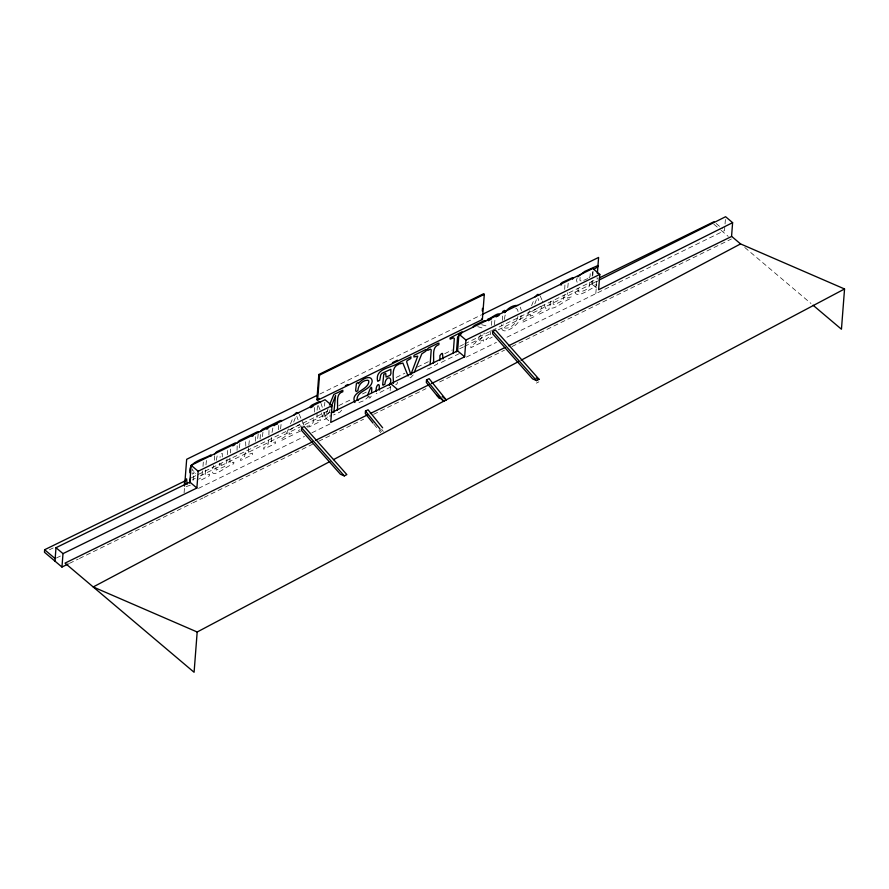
<?xml version="1.0" encoding="UTF-8"?>
<svg xmlns="http://www.w3.org/2000/svg" width="889" height="889" viewBox="0 0 889 889"><rect width="100%" height="100%" fill="white"/><g stroke="black" fill="none" stroke-linecap="round" stroke-linejoin="round"><path stroke-width="0.67" stroke-dasharray="4.45 3.33" d="M550.58 301.36C546.446 317.651 564.759 299.404 571.082 298.56L571.305 296.882L567.393 298.126L567.36 292.725M214.56 455.779L214.338 461.402M281.068 424.475L280.58 429.031M203.303 462.036L202.981 466.703M491.095 330.264L490.061 336.198L485.85 339.531L487.361 339.865L492.284 337.075M491.795 320.918L491.428 326.007M248.62 447.8L248.587 454.39L252.498 453.146L252.265 454.801L240.575 460.535L240.63 459.002L244.631 456.335L245.431 451.612M271.645 437.421L271.667 443.078L275.59 441.833L275.357 443.489L263.655 449.212L263.711 447.689L267.1 445.756L268.111 444.1L268.811 436.232M314.384 412.04L314.639 406.962M316.973 413.018L317.029 420.797L320.596 419.786L320.484 421.386L309.05 426.964L309.083 425.387L313.106 422.753L314.006 416.941M245.82 446.2L245.564 439.988M268.911 434.888L269.045 429.109M184.09 492.85L184.501 487.483M193.024 480.449L193.569 475.837L195.802 473.237M202.659 470.914L201.481 477.582L198.558 479.238M205.581 470.014L205.615 475.426L209.526 474.17L209.293 475.848L198.792 481.271M205.981 464.903L206.47 459.969M227.039 458.991L226.362 464.891L224.006 466.803L216.183 470.103L215.627 464.591M227.695 450.479L227.251 454.735M229.973 458.068L230.007 463.469L233.918 462.213L233.696 463.891C227.484 464.669 207.148 484.061 213.616 465.592M230.373 452.957L230.662 449.112M260.388 434.554L260.133 438.988M317.117 410.185L317.462 405.673M328.752 420.719L323.752 416.485L324.041 412.618M324.541 406.162L324.841 402.295M390.16 390.515L390.471 386.415M494.451 324.763L495.062 318.573M564.259 294.948L563.448 300.149L554.925 304.583L553.147 304.171L553.369 300.115L553.125 299.226L552.202 299.337M564.693 289.414L564.971 284.291M567.76 287.614L568.249 282.691M589.663 282.613C590.674 288.669 583.951 291.325 579.106 291.892L577.939 291.125L578.206 287.38M596.619 288.036L591.618 283.813L591.807 281.257M592.207 276.157L592.596 271.045M592.441 280.457L592.474 285.847L596.386 284.591L596.152 286.258C590.907 287.914 574.183 301.738 574.761 289.514M592.841 275.334L593.13 271.489M595.808 293.67L597.052 277.568M725.391 219.505L724.546 230.584L505.152 338.098M248.831 445.089L249.509 438.81M272.023 432.476L273.145 426.542M278.735 425.409L278.279 428.576L278.935 430.065M258.188 434.099L257.488 440.344M502.585 316.051L502.318 320.373M219.483 463.469L219.55 465.336L221.483 464.336L221.85 461.224M369.046 396.616L369.168 398.05L370.102 397.872L371.569 395.627M239.886 443.489L239.152 449.212M262.966 432.176L262.233 437.899M341.676 410.185L339.92 412.118L333.564 414.952M517.943 316.428C516.787 322.374 511.308 329.097 504.752 328.019L503.452 323.985M580.095 277.39L579.928 280.424L581.039 280.98M521.076 315.484C522.21 323.54 498.818 339.887 501.796 324.529M216.305 460.313L217.338 454.946L218.372 453.457M504.352 319.395L504.808 317.073A5.945 3.345 -49.8 0 1 505.919 313.684M328.097 408.784L325.363 416.33L324.052 412.463M330.163 409.696L326.574 418.575L323.874 419.841L318.395 405.595M293.714 422.053L296.337 415.119M534.8 303.905L537.423 296.982M577.15 277.979L576.472 280.391L577.305 282.646M288.425 428.931L285.102 436.521L281.113 439.088L280.991 440.666L293.081 434.777L293.17 433.165L288.936 434.277L291.336 428.687L298.76 424.92L299.737 424.653L300.349 425.52M290.481 423.864L293.048 417.53M529.522 310.783L526.188 318.373L522.21 320.94L522.087 322.518L534.167 316.628L534.256 315.017L530.022 316.128L531.922 311.394L539.845 306.772L540.823 306.505L542.39 309.917L537.745 313.317L537.656 314.928L549.002 309.405L549.135 307.772L545.779 308.527L542.412 301.027M531.578 305.716L533.622 300.66M330.13 415.03L330.008 416.697M307.905 427.542L308.038 425.92L306.594 426.387M437.788 363.045L437.332 364.101C433.61 365.579 428.465 370.024 425.32 369.157M413.196 374.947L410.718 377.658L409.34 377.958L408.551 377.225M480.738 334.753L475.026 343.276L470.937 346.077L470.837 347.699L483.449 341.52L483.56 339.876L478.904 341.765L484.438 333.042M369.124 396.116L364.079 400.65L357.167 403.162M589.074 277.835L590.063 276.368L590.296 271.69M192.58 474.115L194.424 472.704L191.802 473.259M190.346 485.183L185.256 486.905M300.404 431.176L296.293 432.899L296.659 431.465L299.815 429.776M536.367 383.126L538.901 381.814M591.618 283.813L597.819 280.702M319.829 394.038L481.616 314.762M587.807 278.546L582.995 280.691M191.735 477.649L196.725 475.215M197.969 474.604L330.097 409.851M338.82 405.573L352.533 398.85M362.512 393.96L366.246 392.127M396.161 377.469L404.895 373.191M417.352 367.09L428.576 361.59M444.778 353.644L452.257 349.977M459.735 346.321L463.48 344.488M464.725 343.876L490.906 331.041M492.15 330.43L598.108 278.513M49.44 549.791L53.173 547.968M192.791 479.549L195.28 478.326M200.269 475.882L329.908 412.352M459.546 348.821L463.291 346.988M464.536 346.377L490.706 333.553M498.184 329.886L597.908 281.013M323.752 416.485L329.941 413.452M395.738 384.759L397.116 383.804L397.339 382.137M56.396 558.014L61.385 555.569M198.503 488.372L304.46 436.443M311.939 432.787L330.73 423.575M466.381 357.1L496.429 342.376M69.442 563.382L78.165 559.114M79.421 558.503L191.602 503.518M192.846 502.907L202.825 498.018M204.07 497.407L293.826 453.434M295.07 452.823L312.517 444.267M318.751 441.211L363.623 419.219M373.602 414.33L425.953 388.682M439.666 381.959L479.56 362.412M480.805 361.801L504.485 350.188M511.964 346.532L642.847 282.391M644.103 281.78L731.358 239.019M390.971 386.937L377.725 393.594L376.225 393.516M459.269 353.622L441.4 362.345L439.733 362.39M193.946 471.192L192.657 470.637L192.335 469.003M477.704 326.641L484.549 328.686M481.682 324.685L488.917 326.674M515.687 308.083L517.509 309.483L518.265 312.339M744.771 247.475L810.979 303.46M716.134 223.472L722.435 228.806M713.845 224.206L720.023 229.429M721.057 230.307L728.269 236.396M379.625 429.698L381.637 431.409M381.603 429.265L383.315 431.387M373.88 424.164L378.169 429.465M379.025 430.532L380.736 432.654M520.265 307.161L521.443 310.617M540.212 295.926L541.868 299.749M299.126 414.074L304.082 425.531M537.867 298.171L538.756 300.56M296.782 416.319L298.104 419.897M237.052 450.301L237.241 444.111M320.996 403.439L322.307 407.306M222.283 456.935L222.306 453.423L220.35 454.412L220.05 457.446M255.432 441.222L255.554 435.821"/><path stroke-width="1.33" d="M185.501 480.705L44.639 549.735L44.45 552.236L61.963 567.049L68.197 563.993M54.962 561.126L55.996 547.702L189.868 482.094L191.157 465.325L325.041 399.717L332.042 405.64L330.752 422.419L464.636 356.811L465.925 340.031L458.913 334.108L592.796 268.5L599.797 274.423L598.619 289.736L732.614 222.661L725.602 216.727L599.064 280.079M61.963 567.049L62.997 553.625L55.996 547.702M184.712 484.805L186.668 459.302L317.34 395.261M62.997 553.625L196.88 488.017L198.169 471.248L191.157 465.325M813.079 305.238L841.45 329.23L844.55 288.969L197.18 632.001L194.091 672.273L65.019 563.126L312.995 441.611M237.241 442.978L239.152 440.722L257.165 431.921L258.177 431.754L258.443 432.587M260.321 431.665L262.244 429.409L280.257 420.608L281.257 420.441L281.524 421.275M301.638 427.798L301.449 430.32L340.365 474.193L344.31 475.904L346.832 474.582L304.216 426.542L301.638 427.798L344.31 475.904M316.895 399.672L318.829 374.502L483.605 293.759L484.305 294.348L482.371 319.518L317.595 400.261L316.895 399.672L319.373 398.45M317.595 400.261L319.529 375.091L318.829 374.502M382.648 427.809L368.057 409.785L365.49 411.04L365.29 413.563L373.013 423.108M436.621 395.172L443.678 401.139L446.256 399.872L429.087 378.658L426.52 379.925L426.32 382.437L439.199 398.35M464.636 356.811L457.624 350.888L458.913 334.108M482.283 310.972L482.483 308.327M492.817 331.286L492.617 333.808L532.622 378.903L536.567 380.614L539.09 379.303L495.395 330.03L492.817 331.286L536.567 380.614M504.752 312.317L504.73 310.383L502.93 311.317L502.541 312.472M597.364 273.534L598.597 257.432L482.86 314.15M731.569 236.285L732.614 222.661M376.325 391.56C374.891 386.271 380.581 379.925 379.058 389.504L379.603 390.015M439.855 360.456L439.933 355.578L441.555 353.566L442.478 353.444L443.055 358.978M453.179 353.478L454.323 338.52L453.49 337.798L450.167 339.142L450.034 338.009L462.036 331.797L461.158 334.042M371.558 392.494C372.702 380.148 368.546 393.305 367.335 395.794M190.646 477.249L189.624 483.183M430.087 364.701L431.232 349.833L430.398 349.11L427.853 350.366L426.809 349.866L428.487 347.966L437.766 343.421L438.944 343.11L438.888 344.665C431.198 347.043 434.521 357.056 433.365 363.09M214.538 454.223L216.538 451.834L235.307 442.9L234.418 445.156M333.842 412.507L335.575 395.527L331.097 407.184M329.463 405.006L333.853 394.438L342.821 390.227L342.821 391.76C334.897 393.994 338.609 404.295 337.242 410.229M499.485 315.039C499.274 311.072 490.672 318.873 487.783 319.184L487.339 320.207M414.23 372.38L421.797 353.855L425.887 351.122L426.009 349.433L414.018 355.311L413.896 356.956L417.741 356.145L410.84 374.658L406.64 361.812L407.073 360.723L410.84 358.467L410.985 356.811L399.917 362.234L399.794 363.89L402.895 363.045L408.084 375.98M472.804 327.296L474.259 325.541L484.272 320.64L485.75 320.918M572.627 279.124L572.683 277.568L562.259 282.413L560.681 283.791L560.815 284.913L561.592 284.824M210.849 456.39L210.904 454.868C203.648 459.424 188.124 461.469 189.868 472.615L190.646 473.148M389.326 385.57C394.16 375.525 385.259 375.591 384.904 384.259L382.97 385.248L382.703 384.548L383.77 374.325L385.726 373.336L386.093 377.069L390.149 375.347L390.916 373.569L390.827 369.324L381.792 373.369L380.759 374.869L379.725 380.236L377.758 381.314L377.503 380.559C375.214 368.09 391.249 368.268 398.728 362.823L398.661 364.379C391.038 366.868 393.56 377.292 393.427 383.381M294.081 415.007L296.393 412.585L298.571 412.796M535.167 296.859L537.478 294.437L539.656 294.659M504.685 312.684C507.597 308.616 512.364 305.038 517.587 305.483M577.861 276.79L584.629 271.456L598.03 265.489L597.752 266.833L593.73 269.467M496.062 316.928L496.873 316.395M488.372 320.707L489.361 320.129M312.15 406.962L313.006 406.462M329.797 461.591L93.201 586.962L197.18 632.001M333.475 459.635L518.609 361.534M521.054 360.234L740.559 243.919L844.55 288.969M319.529 375.091L484.305 294.348M345.388 385.704L347.866 384.493M392.46 362.634L397.416 360.201M198.169 471.248L332.042 405.64M465.925 340.031L599.797 274.423M599.353 277.901L714.034 221.694M331.186 412.84L457.624 350.888M315.495 440.388L367.824 414.741M370.324 413.518L428.887 384.815M431.376 383.592L504.896 347.566M508.641 345.732L731.691 236.43L740.559 243.919M460.191 334.431L457.591 336.92L456.457 351.777M232.696 445.856L233.451 445.545M497.629 316.117L498.596 315.728M266.767 429.12L267.911 428.687M490.128 319.696L491.15 319.384M311.294 407.451L310.45 407.629L310.361 406.462L311.972 405.073L319.04 401.606L320.562 402.15M536.134 378.025L539.09 379.303M358.211 400.506L357.1 399.75C356.511 390.449 371.513 390.427 372.191 381.081C371.258 373.536 360.767 379.881 358.389 383.704L358.223 382.459L356.445 383.359L355.6 390.56L356.245 391.627L357.9 390.593C358.2 385.337 362.101 380.159 367.857 380.203L368.802 380.881C369.391 390.438 349.444 391.705 354.922 402.495M481.66 318.918L482.371 319.518M442.222 396.472L446.256 399.872M390.682 383.681L397.694 389.615M189.868 482.094L196.88 488.017M44.639 549.735L55.151 558.625M426.52 379.925L443.678 401.139M365.49 411.04L380.081 429.076M187.101 484.316L186.601 478.849L184.512 481.027L184.468 486.105M274.001 425.709A11.868 6.679 -49.8 0 1 275.168 425.009M276.301 424.453A11.868 6.679 -49.8 0 1 277.424 424.031M252.087 436.321A11.868 6.679 -49.8 0 1 253.209 435.766"/></g></svg>
